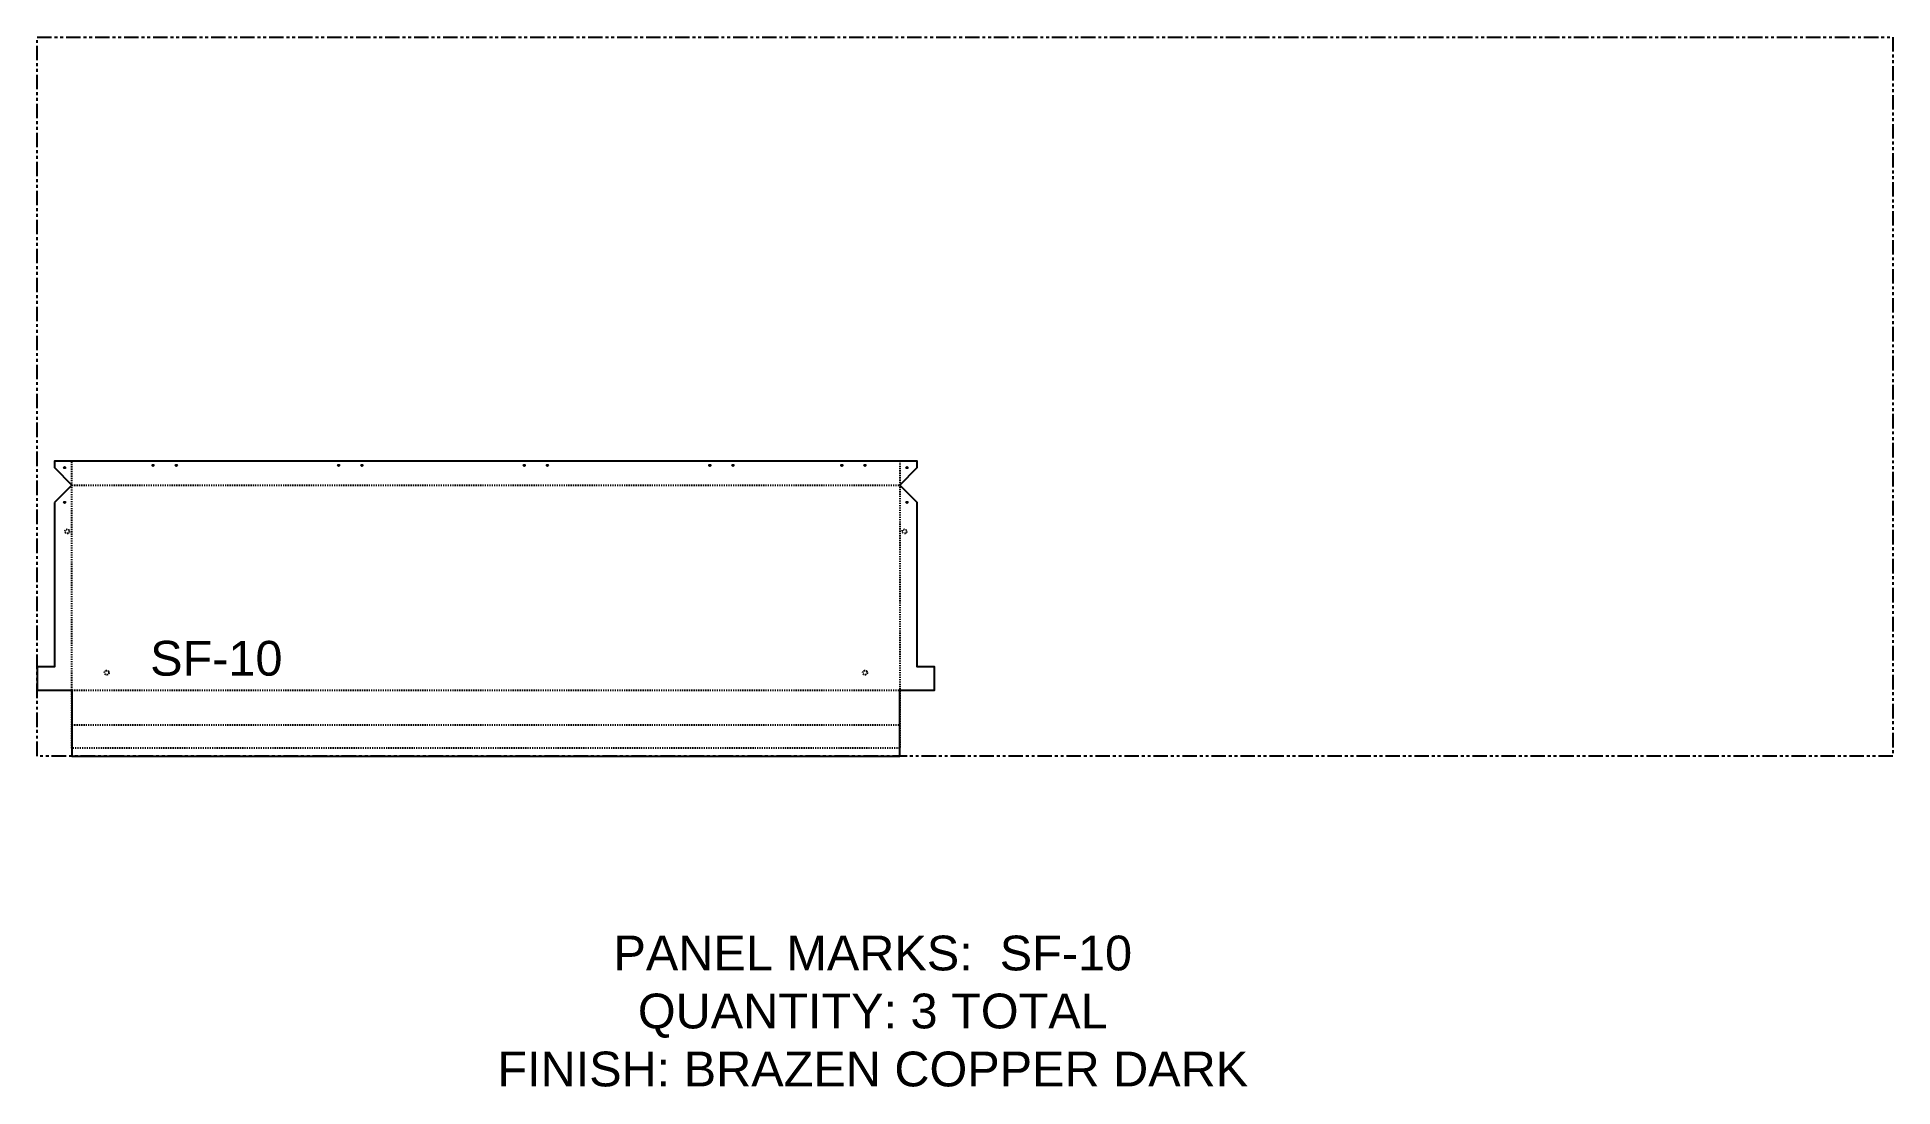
# Model space of a CAD drawing. Header units: inches. Extents: x 0 to 160, y -29 to 62.
import ezdxf

# ---------------------------------------------------------------- set-up
doc = ezdxf.new("R2010")
doc.units = ezdxf.units.IN
doc.header["$MEASUREMENT"] = 0
doc.linetypes.add('HIDDEN', pattern=[0.375, 0.25, -0.125])
doc.linetypes.add('PHANTOM', pattern=[2.5, 1.25, -0.25, 0.25, -0.25, 0.25, -0.25])
for name, color, linetype in [('CUT', 7, 'Continuous'), ('HOLES', 6, 'Continuous'), ('ROUT', 1, 'HIDDEN'), ('SHEET', 5, 'PHANTOM'), ('TEXT', 2, 'PHANTOM'), ('WEEPS', 3, 'HIDDEN')]:
    doc.layers.add(name, color=color, linetype=linetype)
doc.styles.get("Standard").update_dxf_attribs({"font": 'arial.ttf'})

msp = doc.modelspace()

# ---------------------------------------------------------------- linework, layer by layer
at = {"layer": 'CUT', "ltscale": 0.25}
msp.add_lwpolyline([(1.5, 21.87), (1.5, 7.69), (0, 7.69), (0, 5.69), (3, 5.69), (3, 0), (74.38, 0), (74.38, 5.69), (77.38, 5.69), (77.38, 7.69), (75.88, 7.69), (75.88, 21.87), (74.38, 23.37), (75.88, 24.87), (75.88, 25.44), (1.5, 25.44), (1.5, 24.87), (3, 23.37)], close=True, dxfattribs=at)
at = {"layer": 'HOLES', "ltscale": 0.25}
for centre in [(2.38, 24.88), (10, 25.06), (12, 25.06), (26, 25.06), (28, 25.06), (42, 25.06), (44, 25.06), (58, 25.06), (60, 25.06), (69.38, 25.06), (71.38, 25.06), (75, 24.88), (2.38, 21.87), (75, 21.87)]:
    msp.add_circle(centre, 0.0625, dxfattribs=at)
at = {"layer": 'ROUT', "ltscale": 0.25}
for p, q in [((3, 23.37), (74.38, 23.37)), ((3, 2.69), (74.38, 2.69))]:
    msp.add_line(p, q, dxfattribs=at)
for points in [[(74.38, 25.44), (74.38, 0.69), (3, 0.69), (3, 25.44)], [(0, 7.69), (0, 5.69), (77.38, 5.69), (77.38, 7.69)]]:
    msp.add_lwpolyline(points, dxfattribs=at)
at = {"layer": 'SHEET'}
msp.add_lwpolyline([(0, 62), (160, 62), (160, 0), (0, 0)], close=True, dxfattribs=at)
at = {"layer": 'WEEPS', "ltscale": 0.25}
for centre in [(2.59, 19.37), (74.78, 19.37), (6, 7.19), (71.38, 7.19)]:
    msp.add_circle(centre, 0.188, dxfattribs=at)

# ---------------------------------------------------------------- texts
at = {"layer": 'TEXT', "char_height": 3, "attachment_point": 5}
for s, width, insert in [('SF-10', 14.5192, (15.45, 8.41)), ('PANEL MARKS:  SF-10\\PQUANTITY: 3 TOTAL\\PFINISH: BRAZEN COPPER DARK', 199.7409, (72.05, -22.01))]:
    msp.add_mtext_dynamic_manual_height_columns(s, width=width, gutter_width=1, heights=[0], dxfattribs=dict(at, insert=insert))

doc.saveas('drawing.dxf')
